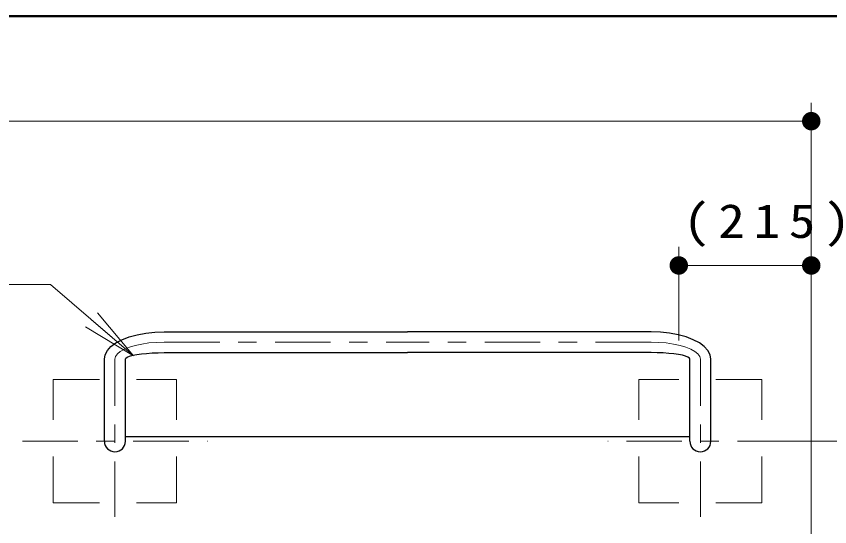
# Model space of a CAD drawing. Units: millimetres on the paper. Extents: x -365 to 0, y -19 to 257.
# Drawn here: x -253.03 to -209.02, y 229.4 to 257 of the extents above; entities that cross this region are included whole.
import ezdxf

# ---------------------------------------------------------------- set-up
doc = ezdxf.new("R2010")
doc.units = ezdxf.units.MM
doc.linetypes.add('USER1', pattern=[4.5, 2.5, -2])
doc.linetypes.add('USER2', pattern=[6, 3, -1, 1, -1])
doc.layers.add('LY_1', color=7, linetype='Continuous', lineweight=13)
doc.layers.add('LY_2', color=7, linetype='Continuous', lineweight=13)
doc.styles.add('ＭＳ ゴシック', font='')
doc.styles.get('ＭＳ ゴシック').set_extended_font_data('MS Gothic')

# ---------------------------------------------------------------- blocks, each defined once
blk = doc.blocks.new('filled_dot')
at = {"color": 0, "linetype": 'Continuous', "lineweight": -2, "const_width": 1.25}
blk.add_lwpolyline([(-0.625, 0, 1), (0.625, 0, 1)], format="xyb", close=True, dxfattribs=at)

msp = doc.modelspace()

# ---------------------------------------------------------------- linework, layer by layer
at = {"layer": 'LY_1'}
for p, q in [((-210.023, 225.01), (-210.023, 252.327)), ((-320.076, 251.327), (-210.023, 251.327)), ((-217.189, 239.463), (-217.189, 244.524)), ((-210.023, 243.524), (-217.189, 243.524)), ((-248.634, 240.966), (-246.688, 238.628)), ((-246.688, 238.628), (-248.961, 240.587)), ((-246.688, 238.628), (-249.287, 240.208)), ((-211.183, 234.017), (-200.259, 234.017))]:
    msp.add_line(p, q, dxfattribs=at)
at = {"layer": 'LY_1', "lineweight": 25}
for p, q in [((-245.023, 239.942), (-231.856, 239.942)), ((-218.689, 239.942), (-231.856, 239.942)), ((-245.023, 238.809), (-231.856, 238.809)), ((-218.689, 238.809), (-231.856, 238.809)), ((-248.256, 234.017), (-248.256, 238.463)), ((-247.123, 234.017), (-247.123, 238.463)), ((-216.59, 234.017), (-216.59, 238.463)), ((-215.456, 234.017), (-215.456, 238.463)), ((-216.59, 234.265), (-247.123, 234.265))]:
    msp.add_line(p, q, dxfattribs=at)
at = {"layer": 'LY_1', "linetype": 'USER2'}
for p, q in [((-245.023, 239.375), (-231.856, 239.375)), ((-218.689, 239.375), (-231.856, 239.375)), ((-247.689, 229.925), (-247.689, 238.463)), ((-216.023, 229.925), (-216.023, 238.463)), ((-252.696, 234.017), (-242.683, 234.017)), ((-211.016, 234.017), (-221.029, 234.017))]:
    msp.add_line(p, q, dxfattribs=at)
at = {"layer": 'LY_1', "linetype": 'USER1'}
for p, q in [((-251.022, 237.35), (-244.356, 237.35)), ((-251.022, 230.684), (-251.022, 237.35)), ((-244.356, 230.684), (-244.356, 237.35)), ((-219.356, 230.684), (-219.356, 237.35)), ((-212.69, 237.35), (-219.356, 237.35)), ((-212.69, 230.684), (-212.69, 237.35)), ((-251.022, 230.684), (-244.356, 230.684)), ((-212.69, 230.684), (-219.356, 230.684))]:
    msp.add_line(p, q, dxfattribs=at)
at = {"layer": 'LY_1'}
msp.add_lwpolyline([(-246.688, 238.628), (-251.166, 242.488), (-267.401, 242.488)], dxfattribs=at)
at = {"layer": 'LY_1', "lineweight": 25}
for points in [[(-248.256, 238.463), (-248.216, 238.694), (-248.098, 238.92), (-247.903, 239.134), (-247.638, 239.332), (-247.309, 239.509), (-246.923, 239.659), (-246.49, 239.781), (-246.022, 239.869), (-245.528, 239.924), (-245.023, 239.942)], [(-215.456, 238.463), (-215.496, 238.694), (-215.614, 238.92), (-215.809, 239.134), (-216.074, 239.332), (-216.403, 239.509), (-216.789, 239.659), (-217.222, 239.781), (-217.69, 239.869), (-218.184, 239.924), (-218.689, 239.942)], [(-247.123, 238.463), (-247.097, 238.517), (-247.02, 238.57), (-246.894, 238.62), (-246.721, 238.666), (-246.507, 238.707), (-246.257, 238.743), (-245.976, 238.771), (-245.671, 238.792), (-245.351, 238.804), (-245.023, 238.809)], [(-216.59, 238.463), (-216.615, 238.517), (-216.692, 238.57), (-216.818, 238.62), (-216.991, 238.666), (-217.205, 238.707), (-217.455, 238.743), (-217.736, 238.771), (-218.041, 238.792), (-218.361, 238.804), (-218.689, 238.809)]]:
    msp.add_lwpolyline(points, dxfattribs=at)
at = {"layer": 'LY_1', "linetype": 'USER2'}
for points in [[(-247.689, 238.463), (-247.656, 238.606), (-247.559, 238.745), (-247.399, 238.877), (-247.18, 238.999), (-246.908, 239.108), (-246.59, 239.201), (-246.233, 239.276), (-245.847, 239.331), (-245.44, 239.364), (-245.023, 239.375)], [(-216.023, 238.463), (-216.056, 238.606), (-216.153, 238.745), (-216.313, 238.877), (-216.532, 238.999), (-216.804, 239.108), (-217.122, 239.201), (-217.479, 239.276), (-217.865, 239.331), (-218.272, 239.364), (-218.689, 239.375)]]:
    msp.add_lwpolyline(points, dxfattribs=at)
at = {"layer": 'LY_1', "lineweight": 25}
for centre in [(-247.689, 234.017), (-216.023, 234.017)]:
    msp.add_arc(centre, 0.567, 180, 0, dxfattribs=at)
at = {"layer": 'LY_2', "lineweight": 50}
msp.add_line((0, 257), (-365, 257), dxfattribs=at)

# ---------------------------------------------------------------- block references
at = {"layer": 'LY_1', "xscale": 0.4, "yscale": 0.4, "rotation": 180}
for p in [(-210.023, 251.327), (-210.023, 243.524)]:
    msp.add_blockref('filled_dot', p, dxfattribs=at)
at = {"layer": 'LY_1', "xscale": 0.4, "yscale": 0.4}
msp.add_blockref('filled_dot', (-217.189, 243.524), dxfattribs=at)

# ---------------------------------------------------------------- texts
at = {"layer": 'LY_1', "insert": (-212.189, 244.524), "char_height": 1.833, "attachment_point": 8, "style": 'ＭＳ ゴシック'}
msp.add_mtext('\\T1.33;\\W1.15;(215)', dxfattribs=at)

doc.saveas('drawing.dxf')
